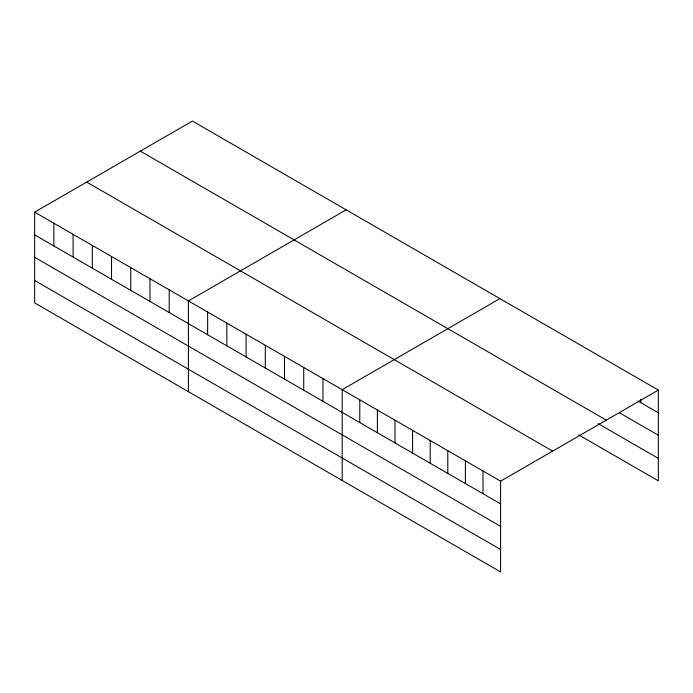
<?xml version="1.0" encoding="UTF-8"?>
<svg xmlns="http://www.w3.org/2000/svg" width="693" height="693" viewBox="0 0 693 693"><rect width="100%" height="100%" fill="white"/><g stroke="black" fill="none" stroke-linecap="round" stroke-linejoin="round"><path stroke-width="1.04" d="M500.597 526.333L500.597 481.159L34.65 212.145L34.65 302.919L500.597 571.933L500.597 526.333L34.65 257.32M578.672 434.857L658.35 480.855L658.35 390.081L192.403 121.067L34.65 212.145M346.162 209.84L188.409 300.918L188.409 391.692M499.93 298.614L342.177 389.691L342.177 480.466M500.597 481.159L658.35 390.081M637.967 401.022L658.35 412.794M619.438 412.785L658.35 435.256M140.341 151.126L606.288 420.14M598.128 423.631L658.35 458.394M86.712 182.086L552.659 451.1M34.65 234.858L500.597 503.872M34.65 280.457L500.597 549.471M640.748 399.385L640.748 402.633M482.995 470.997L482.995 493.711M465.393 460.828L465.393 483.541M447.791 450.667L447.791 473.38M430.188 440.505L430.188 463.219M412.586 430.344L412.586 453.057M394.984 420.183L394.984 442.896M377.382 410.022L377.382 432.735M359.78 399.852L359.78 422.565M322.955 378.595L322.955 401.308M303.733 367.498L303.733 390.211M284.511 356.401L284.511 379.114M265.298 345.305L265.298 368.018M246.076 334.208L246.076 356.921M226.854 323.111L226.854 345.824M207.631 312.015L207.631 334.728M169.196 289.821L169.196 312.534M149.974 278.725L149.974 301.438M130.752 267.628L130.752 290.341M111.53 256.531L111.53 279.244M92.308 245.435L92.308 268.148M73.094 234.338L73.094 257.051M53.872 223.241L53.872 245.954"/></g></svg>
